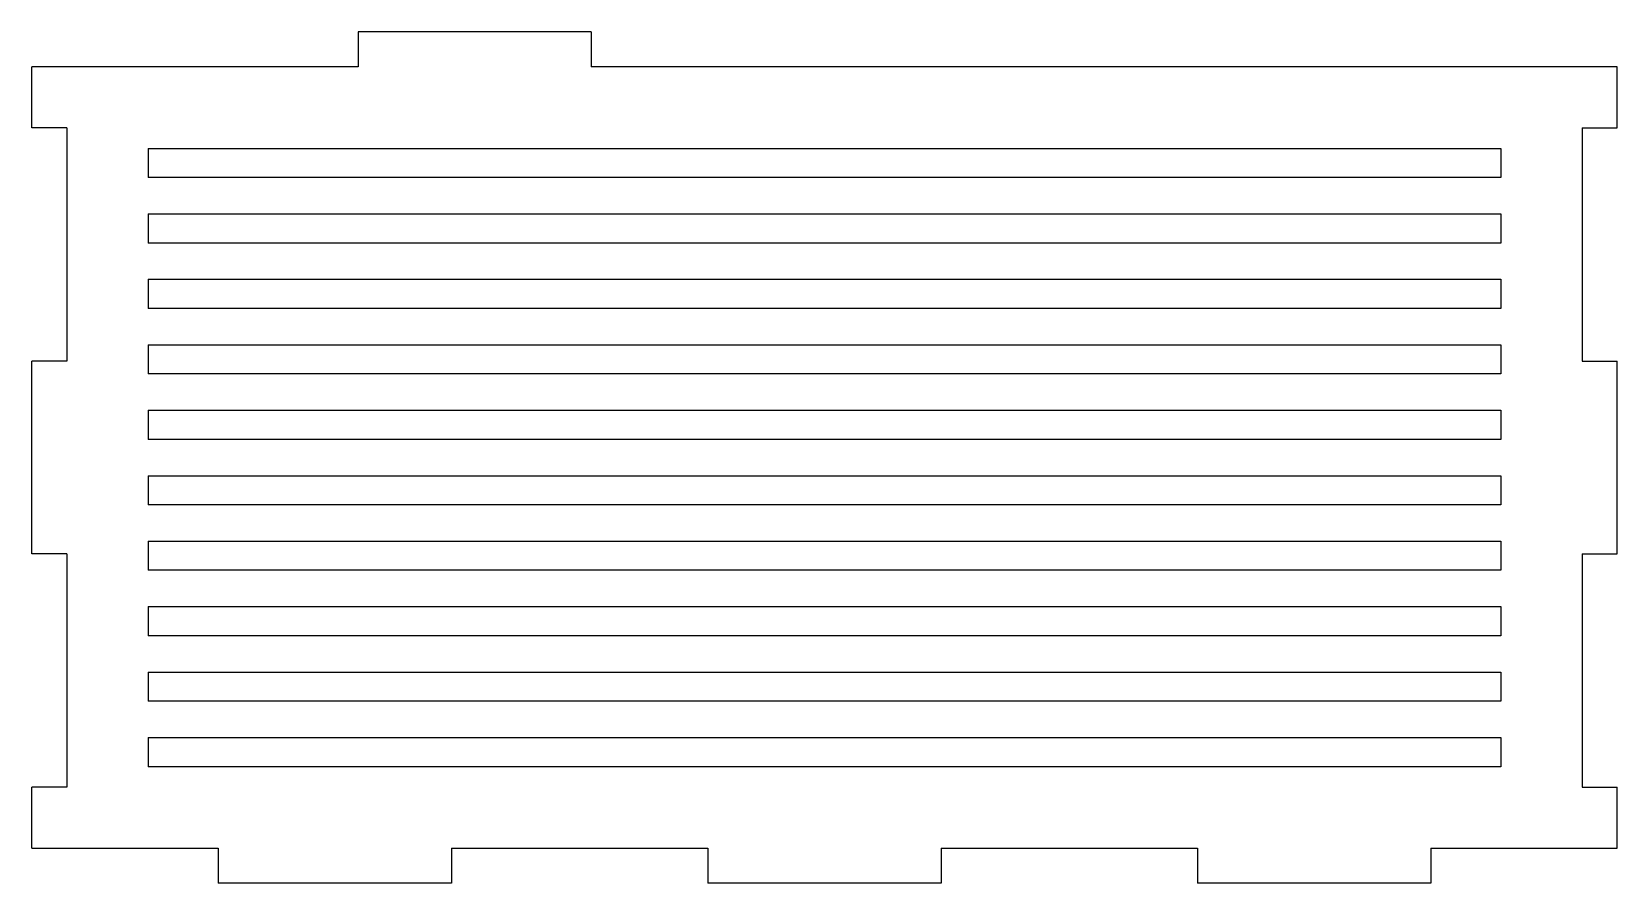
# Model space of a CAD drawing. Extents: x -68 to 68, y -70 to 3.
import ezdxf

# ---------------------------------------------------------------- set-up
doc = ezdxf.new("R2010")
doc.units = 0
doc.layers.add('VISIBLE', color=7, linetype='CONTINUOUS')

msp = doc.modelspace()

# ---------------------------------------------------------------- linework, layer by layer
at = {"layer": 'VISIBLE'}
for p, q in [((-20, 3), (-40, 3)), ((-40, 3), (-40, 0)), ((-20, 3), (-20, 0)), ((-40, 0), (-68, 0)), ((-68, -5.25), (-68, 0)), ((68, 0), (-20, 0)), ((68, -5.25), (68, 0)), ((-65, -5.25), (-68, -5.25)), ((-65, -5.25), (-65, -25.25)), ((65, -5.25), (65, -25.25)), ((65, -5.25), (68, -5.25)), ((-58, -7), (-58, -9.5)), ((-58, -7), (58, -7)), ((58, -7), (58, -9.5)), ((58, -9.5), (-58, -9.5)), ((-58, -12.612), (-58, -15.112)), ((-58, -12.612), (58, -12.612)), ((58, -12.612), (58, -15.112)), ((58, -15.112), (-58, -15.112)), ((-58, -18.224), (-58, -20.724)), ((-58, -18.224), (58, -18.224)), ((58, -18.224), (58, -20.724)), ((58, -20.724), (-58, -20.724)), ((-58, -23.836), (-58, -26.336)), ((-58, -23.836), (58, -23.836)), ((58, -23.836), (58, -26.336)), ((-65, -25.25), (-68, -25.25)), ((-68, -41.75), (-68, -25.25)), ((65, -25.25), (68, -25.25)), ((68, -41.75), (68, -25.25)), ((58, -26.336), (-58, -26.336)), ((-58, -29.448), (-58, -31.948)), ((-58, -29.448), (58, -29.448)), ((58, -29.448), (58, -31.948)), ((58, -31.948), (-58, -31.948)), ((-58, -35.06), (-58, -37.56)), ((-58, -35.06), (58, -35.06)), ((58, -35.06), (58, -37.56)), ((58, -37.56), (-58, -37.56)), ((-58, -40.672), (-58, -43.172)), ((-58, -40.672), (58, -40.672)), ((58, -40.672), (58, -43.172)), ((-65, -41.75), (-68, -41.75)), ((-65, -41.75), (-65, -61.75)), ((65, -41.75), (65, -61.75)), ((65, -41.75), (68, -41.75)), ((58, -43.172), (-58, -43.172)), ((-58, -46.284), (-58, -48.784)), ((-58, -46.284), (58, -46.284)), ((58, -46.284), (58, -48.784)), ((58, -48.784), (-58, -48.784)), ((-58, -51.896), (-58, -54.396)), ((-58, -51.896), (58, -51.896)), ((58, -51.896), (58, -54.396)), ((58, -54.396), (-58, -54.396)), ((-58, -57.508), (-58, -60.008)), ((-58, -57.508), (58, -57.508)), ((58, -57.508), (58, -60.008)), ((58, -60.008), (-58, -60.008)), ((-65, -61.75), (-68, -61.75)), ((-68, -67), (-68, -61.75)), ((65, -61.75), (68, -61.75)), ((68, -67), (68, -61.75)), ((-68, -67), (-52, -67)), ((-52, -67), (-52, -70)), ((-32, -67), (-32, -70)), ((-32, -67), (-10, -67)), ((-10, -67), (-10, -70)), ((10, -67), (10, -70)), ((10, -67), (32, -67)), ((32, -67), (32, -70)), ((52, -67), (52, -70)), ((52, -67), (68, -67)), ((-32, -70), (-52, -70)), ((10, -70), (-10, -70)), ((52, -70), (32, -70))]:
    msp.add_line(p, q, dxfattribs=at)

doc.saveas('drawing.dxf')
